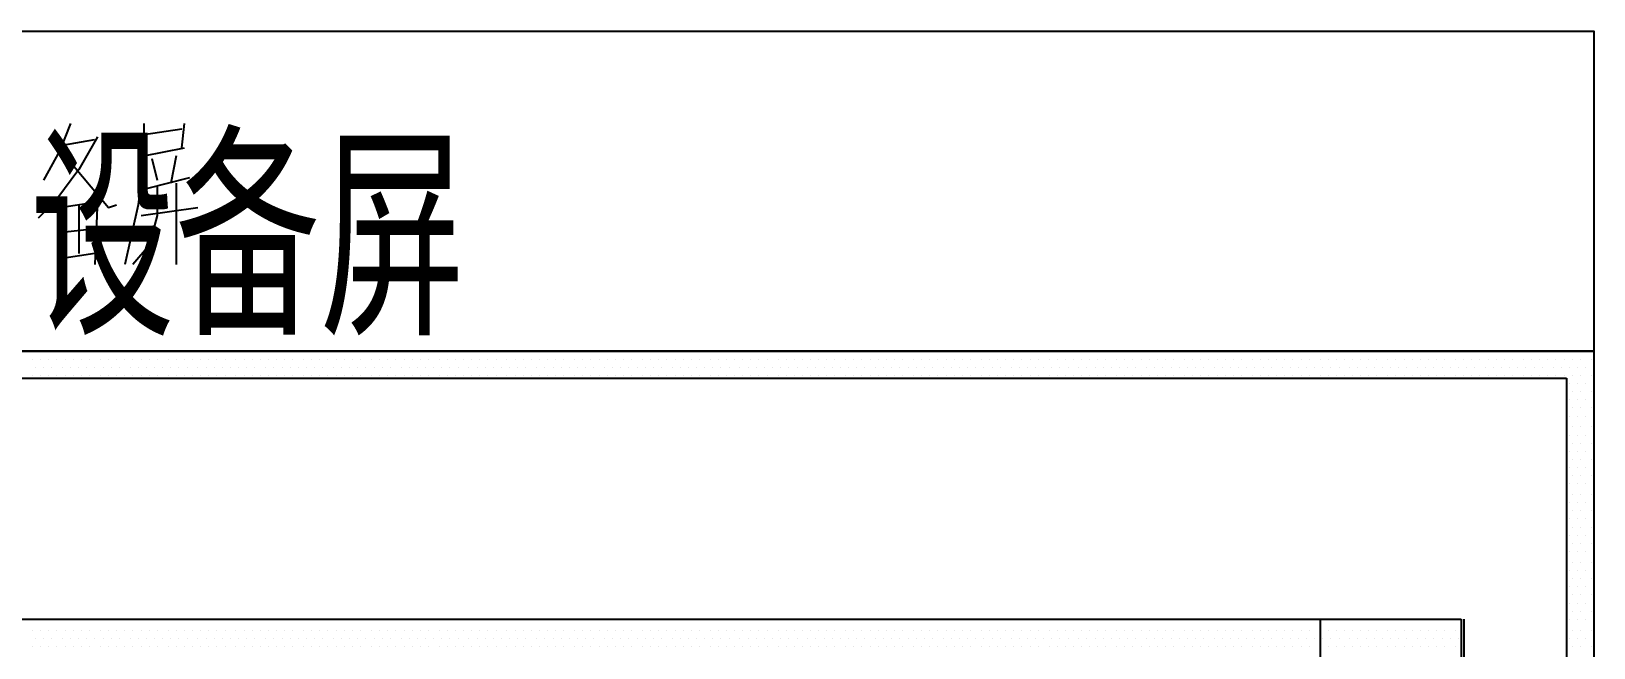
# Model space of a CAD drawing. Header units: metres. Extents: x 17 to 1264, y 17 to 859.
# Drawn here: x 211 to 294, y 738.9 to 771.7 of the extents above; entities that cross this region are included whole.
import ezdxf

# ---------------------------------------------------------------- set-up
doc = ezdxf.new("R2010")
doc.units = ezdxf.units.M
for name, color, linetype in [('LINES', 7, 'Continuous'), ('POLYLINES', 4, 'Continuous'), ('RECTS', 7, 'Continuous'), ('TEXTS', 3, 'Continuous')]:
    doc.layers.add(name, color=color, linetype=linetype)

msp = doc.modelspace()

# ---------------------------------------------------------------- linework, layer by layer
at = {"layer": 'LINES'}
for p, q in [((213.11, 766.8), (212.54, 765.36)), ((217, 766.22), (219.02, 766.51)), ((219.02, 765.5), (219.16, 766.8)), ((212.68, 765.65), (214.41, 765.94)), ((217, 765.07), (219.16, 765.5)), ((212.54, 765.36), (211.67, 763.78)), ((217.43, 764.93), (217.72, 763.78)), ((218.73, 765.07), (218.44, 763.63)), ((217.15, 763.34), (219.45, 763.92)), ((218.73, 763.63), (218.73, 759.31)), ((212.54, 762.77), (212.54, 759.31)), ((212.54, 762.34), (214.41, 762.62)), ((213.55, 762.48), (213.55, 759.89)), ((214.55, 762.77), (214.41, 759.31)), ((216.86, 761.9), (219.88, 762.34)), ((212.83, 761.04), (214.12, 761.18)), ((214.41, 759.89), (212.54, 759.6)), ((211.1, 754.27), (211.1, 754.27)), ((211.24, 753.84), (211.24, 753.84)), ((211.53, 754.27), (211.53, 754.27)), ((211.67, 753.84), (211.67, 753.84)), ((211.96, 754.27), (211.96, 754.27)), ((212.11, 753.84), (212.11, 753.84)), ((212.39, 754.27), (212.39, 754.27)), ((212.68, 753.84), (212.68, 753.84)), ((212.83, 754.27), (212.83, 754.27)), ((213.11, 753.84), (213.11, 753.84)), ((213.26, 754.27), (213.26, 754.27)), ((213.55, 753.84), (213.55, 753.84)), ((213.69, 754.27), (213.69, 754.27)), ((213.98, 753.84), (213.98, 753.84)), ((214.12, 754.27), (214.12, 754.27)), ((214.41, 753.84), (214.41, 753.84)), ((214.7, 754.27), (214.7, 754.27)), ((214.84, 753.84), (214.84, 753.84)), ((215.13, 754.27), (215.13, 754.27)), ((215.27, 753.84), (215.27, 753.84)), ((215.56, 754.27), (215.56, 754.27)), ((215.71, 753.84), (215.71, 753.84)), ((215.99, 754.27), (215.99, 754.27)), ((216.28, 753.84), (216.28, 753.84)), ((216.43, 754.27), (216.43, 754.27)), ((216.71, 753.84), (216.71, 753.84)), ((216.86, 754.27), (216.86, 754.27)), ((217.15, 753.84), (217.15, 753.84)), ((217.29, 754.27), (217.29, 754.27)), ((217.58, 753.84), (217.58, 753.84)), ((217.72, 754.27), (217.72, 754.27)), ((218.01, 753.84), (218.01, 753.84)), ((218.3, 754.27), (218.3, 754.27)), ((218.44, 753.84), (218.44, 753.84)), ((218.73, 754.27), (218.73, 754.27)), ((218.87, 753.84), (218.87, 753.84)), ((219.16, 754.27), (219.16, 754.27)), ((219.31, 753.84), (219.31, 753.84)), ((219.59, 754.27), (219.59, 754.27)), ((219.88, 753.84), (219.88, 753.84)), ((220.03, 754.27), (220.03, 754.27)), ((220.31, 753.84), (220.31, 753.84)), ((220.46, 754.27), (220.46, 754.27)), ((220.75, 753.84), (220.75, 753.84)), ((220.89, 754.27), (220.89, 754.27)), ((221.18, 753.84), (221.18, 753.84)), ((221.32, 754.27), (221.32, 754.27)), ((221.61, 753.84), (221.61, 753.84)), ((221.9, 754.27), (221.9, 754.27)), ((222.04, 753.84), (222.04, 753.84)), ((222.33, 754.27), (222.33, 754.27)), ((222.47, 753.84), (222.47, 753.84)), ((222.76, 754.27), (222.76, 754.27)), ((222.91, 753.84), (222.91, 753.84)), ((223.19, 754.27), (223.19, 754.27)), ((223.48, 753.84), (223.48, 753.84)), ((223.63, 754.27), (223.63, 754.27)), ((223.91, 753.84), (223.91, 753.84)), ((224.06, 754.27), (224.06, 754.27)), ((224.35, 753.84), (224.35, 753.84)), ((224.49, 754.27), (224.49, 754.27)), ((224.78, 753.84), (224.78, 753.84)), ((224.92, 754.27), (224.92, 754.27)), ((225.21, 753.84), (225.21, 753.84)), ((225.5, 754.27), (225.5, 754.27)), ((225.64, 753.84), (225.64, 753.84)), ((225.93, 754.27), (225.93, 754.27)), ((226.07, 753.84), (226.07, 753.84)), ((226.36, 754.27), (226.36, 754.27)), ((226.51, 753.84), (226.51, 753.84)), ((226.79, 754.27), (226.79, 754.27)), ((227.08, 753.84), (227.08, 753.84)), ((227.23, 754.27), (227.23, 754.27)), ((227.51, 753.84), (227.51, 753.84)), ((227.66, 754.27), (227.66, 754.27)), ((227.95, 753.84), (227.95, 753.84)), ((228.09, 754.27), (228.09, 754.27)), ((228.38, 753.84), (228.38, 753.84)), ((228.52, 754.27), (228.52, 754.27)), ((228.81, 753.84), (228.81, 753.84)), ((229.1, 754.27), (229.1, 754.27)), ((229.24, 753.84), (229.24, 753.84)), ((229.53, 754.27), (229.53, 754.27)), ((229.67, 753.84), (229.67, 753.84)), ((229.96, 754.27), (229.96, 754.27)), ((230.11, 753.84), (230.11, 753.84)), ((230.39, 754.27), (230.39, 754.27)), ((230.68, 753.84), (230.68, 753.84)), ((230.83, 754.27), (230.83, 754.27)), ((231.11, 753.84), (231.11, 753.84)), ((231.26, 754.27), (231.26, 754.27)), ((231.55, 753.84), (231.55, 753.84)), ((231.69, 754.27), (231.69, 754.27)), ((231.98, 753.84), (231.98, 753.84)), ((232.12, 754.27), (232.12, 754.27)), ((232.41, 753.84), (232.41, 753.84)), ((232.7, 754.27), (232.7, 754.27)), ((232.84, 753.84), (232.84, 753.84)), ((233.13, 754.27), (233.13, 754.27)), ((233.27, 753.84), (233.27, 753.84)), ((233.56, 754.27), (233.56, 754.27)), ((233.71, 753.84), (233.71, 753.84)), ((233.99, 754.27), (233.99, 754.27)), ((234.28, 753.84), (234.28, 753.84)), ((234.43, 754.27), (234.43, 754.27)), ((234.71, 753.84), (234.71, 753.84)), ((234.86, 754.27), (234.86, 754.27)), ((235.15, 753.84), (235.15, 753.84)), ((235.29, 754.27), (235.29, 754.27)), ((235.58, 753.84), (235.58, 753.84)), ((235.72, 754.27), (235.72, 754.27)), ((236.01, 753.84), (236.01, 753.84)), ((236.3, 754.27), (236.3, 754.27)), ((236.44, 753.84), (236.44, 753.84)), ((236.73, 754.27), (236.73, 754.27)), ((236.87, 753.84), (236.87, 753.84)), ((237.16, 754.27), (237.16, 754.27)), ((237.31, 753.84), (237.31, 753.84)), ((237.59, 754.27), (237.59, 754.27)), ((237.88, 753.84), (237.88, 753.84)), ((238.03, 754.27), (238.03, 754.27)), ((238.31, 753.84), (238.31, 753.84)), ((238.46, 754.27), (238.46, 754.27)), ((238.75, 753.84), (238.75, 753.84)), ((238.89, 754.27), (238.89, 754.27)), ((239.18, 753.84), (239.18, 753.84)), ((239.32, 754.27), (239.32, 754.27)), ((239.61, 753.84), (239.61, 753.84)), ((239.9, 754.27), (239.9, 754.27)), ((240.04, 753.84), (240.04, 753.84)), ((240.33, 754.27), (240.33, 754.27)), ((240.47, 753.84), (240.47, 753.84)), ((240.76, 754.27), (240.76, 754.27)), ((240.91, 753.84), (240.91, 753.84)), ((241.19, 754.27), (241.19, 754.27)), ((241.48, 753.84), (241.48, 753.84)), ((241.63, 754.27), (241.63, 754.27)), ((241.91, 753.84), (241.91, 753.84)), ((242.06, 754.27), (242.06, 754.27)), ((242.35, 753.84), (242.35, 753.84)), ((242.49, 754.27), (242.49, 754.27)), ((242.78, 753.84), (242.78, 753.84)), ((242.92, 754.27), (242.92, 754.27)), ((243.21, 753.84), (243.21, 753.84)), ((243.5, 754.27), (243.5, 754.27)), ((243.64, 753.84), (243.64, 753.84)), ((243.93, 754.27), (243.93, 754.27)), ((244.07, 753.84), (244.07, 753.84)), ((244.36, 754.27), (244.36, 754.27)), ((244.51, 753.84), (244.51, 753.84)), ((244.79, 754.27), (244.79, 754.27)), ((245.08, 753.84), (245.08, 753.84)), ((245.23, 754.27), (245.23, 754.27)), ((245.51, 753.84), (245.51, 753.84)), ((245.66, 754.27), (245.66, 754.27)), ((245.95, 753.84), (245.95, 753.84)), ((246.09, 754.27), (246.09, 754.27)), ((246.38, 753.84), (246.38, 753.84)), ((246.52, 754.27), (246.52, 754.27)), ((246.81, 753.84), (246.81, 753.84)), ((247.1, 754.27), (247.1, 754.27)), ((247.24, 753.84), (247.24, 753.84)), ((247.53, 754.27), (247.53, 754.27)), ((247.67, 753.84), (247.67, 753.84)), ((247.96, 754.27), (247.96, 754.27)), ((248.11, 753.84), (248.11, 753.84)), ((248.39, 754.27), (248.39, 754.27)), ((248.68, 753.84), (248.68, 753.84)), ((248.83, 754.27), (248.83, 754.27)), ((249.11, 753.84), (249.11, 753.84)), ((249.26, 754.27), (249.26, 754.27)), ((249.55, 753.84), (249.55, 753.84)), ((249.69, 754.27), (249.69, 754.27)), ((249.98, 753.84), (249.98, 753.84)), ((250.12, 754.27), (250.12, 754.27)), ((250.41, 753.84), (250.41, 753.84)), ((250.7, 754.27), (250.7, 754.27)), ((250.84, 753.84), (250.84, 753.84)), ((251.13, 754.27), (251.13, 754.27)), ((251.27, 753.84), (251.27, 753.84)), ((251.56, 754.27), (251.56, 754.27)), ((251.71, 753.84), (251.71, 753.84)), ((251.99, 754.27), (251.99, 754.27)), ((252.28, 753.84), (252.28, 753.84)), ((252.43, 754.27), (252.43, 754.27)), ((252.71, 753.84), (252.71, 753.84)), ((252.86, 754.27), (252.86, 754.27)), ((253.15, 753.84), (253.15, 753.84)), ((253.29, 754.27), (253.29, 754.27)), ((253.58, 753.84), (253.58, 753.84)), ((253.72, 754.27), (253.72, 754.27)), ((254.01, 753.84), (254.01, 753.84)), ((254.3, 754.27), (254.3, 754.27)), ((254.44, 753.84), (254.44, 753.84)), ((254.73, 754.27), (254.73, 754.27)), ((254.87, 753.84), (254.87, 753.84)), ((255.16, 754.27), (255.16, 754.27)), ((255.31, 753.84), (255.31, 753.84)), ((255.59, 754.27), (255.59, 754.27)), ((255.88, 753.84), (255.88, 753.84)), ((256.03, 754.27), (256.03, 754.27)), ((256.31, 753.84), (256.31, 753.84)), ((256.46, 754.27), (256.46, 754.27)), ((256.75, 753.84), (256.75, 753.84)), ((256.89, 754.27), (256.89, 754.27)), ((257.18, 753.84), (257.18, 753.84)), ((257.32, 754.27), (257.32, 754.27)), ((257.61, 753.84), (257.61, 753.84)), ((257.9, 754.27), (257.9, 754.27)), ((258.04, 753.84), (258.04, 753.84)), ((258.33, 754.27), (258.33, 754.27)), ((258.47, 753.84), (258.47, 753.84)), ((258.76, 754.27), (258.76, 754.27)), ((258.91, 753.84), (258.91, 753.84)), ((259.19, 754.27), (259.19, 754.27)), ((259.48, 753.84), (259.48, 753.84)), ((259.63, 754.27), (259.63, 754.27)), ((259.91, 753.84), (259.91, 753.84)), ((260.06, 754.27), (260.06, 754.27)), ((260.35, 753.84), (260.35, 753.84)), ((260.49, 754.27), (260.49, 754.27)), ((260.78, 753.84), (260.78, 753.84)), ((260.92, 754.27), (260.92, 754.27)), ((261.21, 753.84), (261.21, 753.84)), ((261.5, 754.27), (261.5, 754.27)), ((261.64, 753.84), (261.64, 753.84)), ((261.93, 754.27), (261.93, 754.27)), ((262.07, 753.84), (262.07, 753.84)), ((262.36, 754.27), (262.36, 754.27)), ((262.51, 753.84), (262.51, 753.84)), ((262.79, 754.27), (262.79, 754.27)), ((263.08, 753.84), (263.08, 753.84)), ((263.23, 754.27), (263.23, 754.27)), ((263.51, 753.84), (263.51, 753.84)), ((263.66, 754.27), (263.66, 754.27)), ((263.95, 753.84), (263.95, 753.84)), ((264.09, 754.27), (264.09, 754.27)), ((264.38, 753.84), (264.38, 753.84)), ((264.52, 754.27), (264.52, 754.27)), ((264.81, 753.84), (264.81, 753.84)), ((265.1, 754.27), (265.1, 754.27)), ((265.24, 753.84), (265.24, 753.84)), ((265.53, 754.27), (265.53, 754.27)), ((265.67, 753.84), (265.67, 753.84)), ((265.96, 754.27), (265.96, 754.27)), ((266.11, 753.84), (266.11, 753.84)), ((266.39, 754.27), (266.39, 754.27)), ((266.68, 753.84), (266.68, 753.84)), ((266.83, 754.27), (266.83, 754.27)), ((267.11, 753.84), (267.11, 753.84)), ((267.26, 754.27), (267.26, 754.27)), ((267.55, 753.84), (267.55, 753.84)), ((267.69, 754.27), (267.69, 754.27)), ((267.98, 753.84), (267.98, 753.84)), ((268.12, 754.27), (268.12, 754.27)), ((268.41, 753.84), (268.41, 753.84)), ((268.7, 754.27), (268.7, 754.27)), ((268.84, 753.84), (268.84, 753.84)), ((269.13, 754.27), (269.13, 754.27)), ((269.27, 753.84), (269.27, 753.84)), ((269.56, 754.27), (269.56, 754.27)), ((269.71, 753.84), (269.71, 753.84)), ((269.99, 754.27), (269.99, 754.27)), ((270.28, 753.84), (270.28, 753.84)), ((270.43, 754.27), (270.43, 754.27)), ((270.71, 753.84), (270.71, 753.84)), ((270.86, 754.27), (270.86, 754.27)), ((271.15, 753.84), (271.15, 753.84)), ((271.29, 754.27), (271.29, 754.27)), ((271.58, 753.84), (271.58, 753.84)), ((271.72, 754.27), (271.72, 754.27)), ((272.01, 753.84), (272.01, 753.84)), ((272.3, 754.27), (272.3, 754.27)), ((272.44, 753.84), (272.44, 753.84)), ((272.73, 754.27), (272.73, 754.27)), ((272.87, 753.84), (272.87, 753.84)), ((273.16, 754.27), (273.16, 754.27)), ((273.31, 753.84), (273.31, 753.84)), ((273.59, 754.27), (273.59, 754.27)), ((273.88, 753.84), (273.88, 753.84)), ((274.03, 754.27), (274.03, 754.27)), ((274.31, 753.84), (274.31, 753.84)), ((274.46, 754.27), (274.46, 754.27)), ((274.75, 753.84), (274.75, 753.84)), ((274.89, 754.27), (274.89, 754.27)), ((275.18, 753.84), (275.18, 753.84)), ((275.32, 754.27), (275.32, 754.27)), ((275.61, 753.84), (275.61, 753.84)), ((275.9, 754.27), (275.9, 754.27)), ((276.04, 753.84), (276.04, 753.84)), ((276.33, 754.27), (276.33, 754.27)), ((276.47, 753.84), (276.47, 753.84)), ((276.76, 754.27), (276.76, 754.27)), ((276.91, 753.84), (276.91, 753.84)), ((277.19, 754.27), (277.19, 754.27)), ((277.48, 753.84), (277.48, 753.84)), ((277.63, 754.27), (277.63, 754.27)), ((277.91, 753.84), (277.91, 753.84)), ((278.06, 754.27), (278.06, 754.27)), ((278.35, 753.84), (278.35, 753.84)), ((278.49, 754.27), (278.49, 754.27)), ((278.78, 753.84), (278.78, 753.84)), ((278.92, 754.27), (278.92, 754.27)), ((279.21, 753.84), (279.21, 753.84)), ((279.5, 754.27), (279.5, 754.27)), ((279.64, 753.84), (279.64, 753.84)), ((279.93, 754.27), (279.93, 754.27)), ((280.07, 753.84), (280.07, 753.84)), ((280.36, 754.27), (280.36, 754.27)), ((280.51, 753.84), (280.51, 753.84)), ((280.79, 754.27), (280.79, 754.27)), ((281.08, 753.84), (281.08, 753.84)), ((281.23, 754.27), (281.23, 754.27)), ((281.51, 753.84), (281.51, 753.84)), ((281.66, 754.27), (281.66, 754.27)), ((281.95, 753.84), (281.95, 753.84)), ((282.09, 754.27), (282.09, 754.27)), ((282.38, 753.84), (282.38, 753.84)), ((282.52, 754.27), (282.52, 754.27)), ((282.81, 753.84), (282.81, 753.84)), ((283.1, 754.27), (283.1, 754.27)), ((283.24, 753.84), (283.24, 753.84)), ((283.53, 754.27), (283.53, 754.27)), ((283.67, 753.84), (283.67, 753.84)), ((283.96, 754.27), (283.96, 754.27)), ((284.11, 753.84), (284.11, 753.84)), ((284.39, 754.27), (284.39, 754.27)), ((284.68, 753.84), (284.68, 753.84)), ((284.83, 754.27), (284.83, 754.27)), ((285.11, 753.84), (285.11, 753.84)), ((285.26, 754.27), (285.26, 754.27)), ((285.55, 753.84), (285.55, 753.84)), ((285.69, 754.27), (285.69, 754.27)), ((285.98, 753.84), (285.98, 753.84)), ((286.12, 754.27), (286.12, 754.27)), ((286.41, 753.84), (286.41, 753.84)), ((286.7, 754.27), (286.7, 754.27)), ((286.84, 753.84), (286.84, 753.84)), ((287.13, 754.27), (287.13, 754.27)), ((287.27, 753.84), (287.27, 753.84)), ((287.56, 754.27), (287.56, 754.27)), ((287.71, 753.84), (287.71, 753.84)), ((287.99, 754.27), (287.99, 754.27)), ((288.28, 753.84), (288.28, 753.84)), ((288.43, 754.27), (288.43, 754.27)), ((288.71, 753.84), (288.71, 753.84)), ((288.86, 754.27), (288.86, 754.27)), ((289.15, 753.84), (289.15, 753.84)), ((289.29, 754.27), (289.29, 754.27)), ((289.58, 753.84), (289.58, 753.84)), ((289.72, 754.27), (289.72, 754.27)), ((290.01, 753.84), (290.01, 753.84)), ((290.3, 754.27), (290.3, 754.27)), ((290.44, 753.84), (290.44, 753.84)), ((290.73, 754.27), (290.73, 754.27)), ((290.87, 753.84), (290.87, 753.84)), ((291.16, 754.27), (291.16, 754.27)), ((291.31, 753.84), (291.31, 753.84)), ((291.59, 754.27), (291.59, 754.27)), ((291.88, 753.84), (291.88, 753.84)), ((292.03, 754.27), (292.03, 754.27)), ((292.31, 753.84), (292.31, 753.84)), ((292.46, 754.27), (292.46, 754.27)), ((292.75, 753.84), (292.75, 753.84)), ((292.89, 754.27), (292.89, 754.27)), ((293.18, 753.84), (293.18, 753.84)), ((293.32, 754.27), (293.32, 754.27)), ((293.61, 753.84), (293.61, 753.84)), ((293.9, 754.27), (293.9, 754.27)), ((211.1, 753.41), (211.1, 753.41)), ((211.53, 753.41), (211.53, 753.41)), ((211.96, 753.41), (211.96, 753.41)), ((212.39, 753.41), (212.39, 753.41)), ((212.83, 753.41), (212.83, 753.41)), ((213.26, 753.41), (213.26, 753.41)), ((213.69, 753.41), (213.69, 753.41)), ((214.12, 753.41), (214.12, 753.41)), ((214.7, 753.41), (214.7, 753.41)), ((215.13, 753.41), (215.13, 753.41)), ((215.56, 753.41), (215.56, 753.41)), ((215.99, 753.41), (215.99, 753.41)), ((216.43, 753.41), (216.43, 753.41)), ((216.86, 753.41), (216.86, 753.41)), ((217.29, 753.41), (217.29, 753.41)), ((217.72, 753.41), (217.72, 753.41)), ((218.3, 753.41), (218.3, 753.41)), ((218.73, 753.41), (218.73, 753.41)), ((219.16, 753.41), (219.16, 753.41)), ((219.59, 753.41), (219.59, 753.41)), ((220.03, 753.41), (220.03, 753.41)), ((220.46, 753.41), (220.46, 753.41)), ((220.89, 753.41), (220.89, 753.41)), ((221.32, 753.41), (221.32, 753.41)), ((221.9, 753.41), (221.9, 753.41)), ((222.33, 753.41), (222.33, 753.41)), ((222.76, 753.41), (222.76, 753.41)), ((223.19, 753.41), (223.19, 753.41)), ((223.63, 753.41), (223.63, 753.41)), ((224.06, 753.41), (224.06, 753.41)), ((224.49, 753.41), (224.49, 753.41)), ((224.92, 753.41), (224.92, 753.41)), ((225.5, 753.41), (225.5, 753.41)), ((225.93, 753.41), (225.93, 753.41)), ((226.36, 753.41), (226.36, 753.41)), ((226.79, 753.41), (226.79, 753.41)), ((227.23, 753.41), (227.23, 753.41)), ((227.66, 753.41), (227.66, 753.41)), ((228.09, 753.41), (228.09, 753.41)), ((228.52, 753.41), (228.52, 753.41)), ((229.1, 753.41), (229.1, 753.41)), ((229.53, 753.41), (229.53, 753.41)), ((229.96, 753.41), (229.96, 753.41)), ((230.39, 753.41), (230.39, 753.41)), ((230.83, 753.41), (230.83, 753.41)), ((231.26, 753.41), (231.26, 753.41)), ((231.69, 753.41), (231.69, 753.41)), ((232.12, 753.41), (232.12, 753.41)), ((232.7, 753.41), (232.7, 753.41)), ((233.13, 753.41), (233.13, 753.41)), ((233.56, 753.41), (233.56, 753.41)), ((233.99, 753.41), (233.99, 753.41)), ((234.43, 753.41), (234.43, 753.41)), ((234.86, 753.41), (234.86, 753.41)), ((235.29, 753.41), (235.29, 753.41)), ((235.72, 753.41), (235.72, 753.41)), ((236.3, 753.41), (236.3, 753.41)), ((236.73, 753.41), (236.73, 753.41)), ((237.16, 753.41), (237.16, 753.41)), ((237.59, 753.41), (237.59, 753.41)), ((238.03, 753.41), (238.03, 753.41)), ((238.46, 753.41), (238.46, 753.41)), ((238.89, 753.41), (238.89, 753.41)), ((239.32, 753.41), (239.32, 753.41)), ((239.9, 753.41), (239.9, 753.41)), ((240.33, 753.41), (240.33, 753.41)), ((240.76, 753.41), (240.76, 753.41)), ((241.19, 753.41), (241.19, 753.41)), ((241.63, 753.41), (241.63, 753.41)), ((242.06, 753.41), (242.06, 753.41)), ((242.49, 753.41), (242.49, 753.41)), ((242.92, 753.41), (242.92, 753.41)), ((243.5, 753.41), (243.5, 753.41)), ((243.93, 753.41), (243.93, 753.41)), ((244.36, 753.41), (244.36, 753.41)), ((244.79, 753.41), (244.79, 753.41)), ((245.23, 753.41), (245.23, 753.41)), ((245.66, 753.41), (245.66, 753.41)), ((246.09, 753.41), (246.09, 753.41)), ((246.52, 753.41), (246.52, 753.41)), ((247.1, 753.41), (247.1, 753.41)), ((247.53, 753.41), (247.53, 753.41)), ((247.96, 753.41), (247.96, 753.41)), ((248.39, 753.41), (248.39, 753.41)), ((248.83, 753.41), (248.83, 753.41)), ((249.26, 753.41), (249.26, 753.41)), ((249.69, 753.41), (249.69, 753.41)), ((250.12, 753.41), (250.12, 753.41)), ((250.7, 753.41), (250.7, 753.41)), ((251.13, 753.41), (251.13, 753.41)), ((251.56, 753.41), (251.56, 753.41)), ((251.99, 753.41), (251.99, 753.41)), ((252.43, 753.41), (252.43, 753.41)), ((252.86, 753.41), (252.86, 753.41)), ((253.29, 753.41), (253.29, 753.41)), ((253.72, 753.41), (253.72, 753.41)), ((254.3, 753.41), (254.3, 753.41)), ((254.73, 753.41), (254.73, 753.41)), ((255.16, 753.41), (255.16, 753.41)), ((255.59, 753.41), (255.59, 753.41)), ((256.03, 753.41), (256.03, 753.41)), ((256.46, 753.41), (256.46, 753.41)), ((256.89, 753.41), (256.89, 753.41)), ((257.32, 753.41), (257.32, 753.41)), ((257.9, 753.41), (257.9, 753.41)), ((258.33, 753.41), (258.33, 753.41)), ((258.76, 753.41), (258.76, 753.41)), ((259.19, 753.41), (259.19, 753.41)), ((259.63, 753.41), (259.63, 753.41)), ((260.06, 753.41), (260.06, 753.41)), ((260.49, 753.41), (260.49, 753.41)), ((260.92, 753.41), (260.92, 753.41)), ((261.5, 753.41), (261.5, 753.41)), ((261.93, 753.41), (261.93, 753.41)), ((262.36, 753.41), (262.36, 753.41)), ((262.79, 753.41), (262.79, 753.41)), ((263.23, 753.41), (263.23, 753.41)), ((263.66, 753.41), (263.66, 753.41)), ((264.09, 753.41), (264.09, 753.41)), ((264.52, 753.41), (264.52, 753.41)), ((265.1, 753.41), (265.1, 753.41)), ((265.53, 753.41), (265.53, 753.41)), ((265.96, 753.41), (265.96, 753.41)), ((266.39, 753.41), (266.39, 753.41)), ((266.83, 753.41), (266.83, 753.41)), ((267.26, 753.41), (267.26, 753.41)), ((267.69, 753.41), (267.69, 753.41)), ((268.12, 753.41), (268.12, 753.41)), ((268.7, 753.41), (268.7, 753.41)), ((269.13, 753.41), (269.13, 753.41)), ((269.56, 753.41), (269.56, 753.41)), ((269.99, 753.41), (269.99, 753.41)), ((270.43, 753.41), (270.43, 753.41)), ((270.86, 753.41), (270.86, 753.41)), ((271.29, 753.41), (271.29, 753.41)), ((271.72, 753.41), (271.72, 753.41)), ((272.3, 753.41), (272.3, 753.41)), ((272.73, 753.41), (272.73, 753.41)), ((273.16, 753.41), (273.16, 753.41)), ((273.59, 753.41), (273.59, 753.41)), ((274.03, 753.41), (274.03, 753.41)), ((274.46, 753.41), (274.46, 753.41)), ((274.89, 753.41), (274.89, 753.41)), ((275.32, 753.41), (275.32, 753.41)), ((275.9, 753.41), (275.9, 753.41)), ((276.33, 753.41), (276.33, 753.41)), ((276.76, 753.41), (276.76, 753.41)), ((277.19, 753.41), (277.19, 753.41)), ((277.63, 753.41), (277.63, 753.41)), ((278.06, 753.41), (278.06, 753.41)), ((278.49, 753.41), (278.49, 753.41)), ((278.92, 753.41), (278.92, 753.41)), ((279.5, 753.41), (279.5, 753.41)), ((279.93, 753.41), (279.93, 753.41)), ((280.36, 753.41), (280.36, 753.41)), ((280.79, 753.41), (280.79, 753.41)), ((281.23, 753.41), (281.23, 753.41)), ((281.66, 753.41), (281.66, 753.41)), ((282.09, 753.41), (282.09, 753.41)), ((282.52, 753.41), (282.52, 753.41)), ((283.1, 753.41), (283.1, 753.41)), ((283.53, 753.41), (283.53, 753.41)), ((283.96, 753.41), (283.96, 753.41)), ((284.39, 753.41), (284.39, 753.41)), ((284.83, 753.41), (284.83, 753.41)), ((285.26, 753.41), (285.26, 753.41)), ((285.69, 753.41), (285.69, 753.41)), ((286.12, 753.41), (286.12, 753.41)), ((286.7, 753.41), (286.7, 753.41)), ((287.13, 753.41), (287.13, 753.41)), ((287.56, 753.41), (287.56, 753.41)), ((287.99, 753.41), (287.99, 753.41)), ((288.43, 753.41), (288.43, 753.41)), ((288.86, 753.41), (288.86, 753.41)), ((289.29, 753.41), (289.29, 753.41)), ((289.72, 753.41), (289.72, 753.41)), ((290.3, 753.41), (290.3, 753.41)), ((290.73, 753.41), (290.73, 753.41)), ((291.16, 753.41), (291.16, 753.41)), ((291.59, 753.41), (291.59, 753.41)), ((292.03, 753.41), (292.03, 753.41)), ((292.46, 753.41), (292.46, 753.41)), ((292.75, 752.98), (292.75, 752.98)), ((292.89, 753.41), (292.89, 753.41)), ((293.18, 752.98), (293.18, 752.98)), ((293.32, 753.41), (293.32, 753.41)), ((293.61, 752.98), (293.61, 752.98)), ((293.9, 753.41), (293.9, 753.41)), ((292.89, 752.54), (292.89, 752.54)), ((293.32, 752.54), (293.32, 752.54)), ((293.9, 752.54), (293.9, 752.54)), ((292.75, 752.11), (292.75, 752.11)), ((292.89, 751.68), (292.89, 751.68)), ((293.18, 752.11), (293.18, 752.11)), ((293.32, 751.68), (293.32, 751.68)), ((293.61, 752.11), (293.61, 752.11)), ((293.9, 751.68), (293.9, 751.68)), ((292.75, 751.25), (292.75, 751.25)), ((292.89, 750.67), (292.89, 750.67)), ((293.18, 751.25), (293.18, 751.25)), ((293.32, 750.67), (293.32, 750.67)), ((293.61, 751.25), (293.61, 751.25)), ((293.9, 750.67), (293.9, 750.67)), ((292.75, 750.24), (292.75, 750.24)), ((292.89, 749.81), (292.89, 749.81)), ((293.18, 750.24), (293.18, 750.24)), ((293.32, 749.81), (293.32, 749.81)), ((293.61, 750.24), (293.61, 750.24)), ((293.9, 749.81), (293.9, 749.81)), ((292.75, 749.38), (292.75, 749.38)), ((292.89, 748.94), (292.89, 748.94)), ((293.18, 749.38), (293.18, 749.38)), ((293.32, 748.94), (293.32, 748.94)), ((293.61, 749.38), (293.61, 749.38)), ((293.9, 748.94), (293.9, 748.94)), ((292.75, 748.51), (292.75, 748.51)), ((292.89, 748.08), (292.89, 748.08)), ((293.18, 748.51), (293.18, 748.51)), ((293.32, 748.08), (293.32, 748.08)), ((293.61, 748.51), (293.61, 748.51)), ((293.9, 748.08), (293.9, 748.08)), ((292.75, 747.65), (292.75, 747.65)), ((293.18, 747.65), (293.18, 747.65)), ((293.61, 747.65), (293.61, 747.65)), ((292.75, 746.64), (292.75, 746.64)), ((292.89, 747.07), (292.89, 747.07)), ((293.18, 746.64), (293.18, 746.64)), ((293.32, 747.07), (293.32, 747.07)), ((293.61, 746.64), (293.61, 746.64)), ((293.9, 747.07), (293.9, 747.07)), ((292.75, 745.78), (292.75, 745.78)), ((292.89, 746.21), (292.89, 746.21)), ((293.18, 745.78), (293.18, 745.78)), ((293.32, 746.21), (293.32, 746.21)), ((293.61, 745.78), (293.61, 745.78)), ((293.9, 746.21), (293.9, 746.21)), ((292.75, 744.91), (292.75, 744.91)), ((292.89, 745.34), (292.89, 745.34)), ((293.18, 744.91), (293.18, 744.91)), ((293.32, 745.34), (293.32, 745.34)), ((293.61, 744.91), (293.61, 744.91)), ((293.9, 745.34), (293.9, 745.34)), ((292.75, 744.05), (292.75, 744.05)), ((292.89, 744.48), (292.89, 744.48)), ((293.18, 744.05), (293.18, 744.05)), ((293.32, 744.48), (293.32, 744.48)), ((293.61, 744.05), (293.61, 744.05)), ((293.9, 744.48), (293.9, 744.48)), ((292.75, 743.04), (292.75, 743.04)), ((292.89, 743.47), (292.89, 743.47)), ((293.18, 743.04), (293.18, 743.04)), ((293.32, 743.47), (293.32, 743.47)), ((293.61, 743.04), (293.61, 743.04)), ((293.9, 743.47), (293.9, 743.47)), ((292.75, 742.18), (292.75, 742.18)), ((292.89, 742.61), (292.89, 742.61)), ((293.18, 742.18), (293.18, 742.18)), ((293.32, 742.61), (293.32, 742.61)), ((293.61, 742.18), (293.61, 742.18)), ((293.9, 742.61), (293.9, 742.61)), ((292.89, 741.74), (292.89, 741.74)), ((293.32, 741.74), (293.32, 741.74)), ((293.9, 741.74), (293.9, 741.74)), ((292.75, 741.31), (292.75, 741.31)), ((292.89, 740.88), (292.89, 740.88)), ((293.18, 741.31), (293.18, 741.31)), ((293.32, 740.88), (293.32, 740.88)), ((293.61, 741.31), (293.61, 741.31)), ((293.9, 740.88), (293.9, 740.88)), ((211.1, 739.87), (211.1, 739.87)), ((211.24, 740.45), (211.24, 740.45)), ((211.53, 739.87), (211.53, 739.87)), ((211.67, 740.45), (211.67, 740.45)), ((211.96, 739.87), (211.96, 739.87)), ((212.11, 740.45), (212.11, 740.45)), ((212.39, 739.87), (212.39, 739.87)), ((212.68, 740.45), (212.68, 740.45)), ((212.83, 739.87), (212.83, 739.87)), ((213.11, 740.45), (213.11, 740.45)), ((213.26, 739.87), (213.26, 739.87)), ((213.55, 740.45), (213.55, 740.45)), ((213.69, 739.87), (213.69, 739.87)), ((213.98, 740.45), (213.98, 740.45)), ((214.12, 739.87), (214.12, 739.87)), ((214.41, 740.45), (214.41, 740.45)), ((214.7, 739.87), (214.7, 739.87)), ((214.84, 740.45), (214.84, 740.45)), ((215.13, 739.87), (215.13, 739.87)), ((215.27, 740.45), (215.27, 740.45)), ((215.56, 739.87), (215.56, 739.87)), ((215.71, 740.45), (215.71, 740.45)), ((215.99, 739.87), (215.99, 739.87)), ((216.28, 740.45), (216.28, 740.45)), ((216.43, 739.87), (216.43, 739.87)), ((216.71, 740.45), (216.71, 740.45)), ((216.86, 739.87), (216.86, 739.87)), ((217.15, 740.45), (217.15, 740.45)), ((217.29, 739.87), (217.29, 739.87)), ((217.58, 740.45), (217.58, 740.45)), ((217.72, 739.87), (217.72, 739.87)), ((218.01, 740.45), (218.01, 740.45)), ((218.3, 739.87), (218.3, 739.87)), ((218.44, 740.45), (218.44, 740.45)), ((218.73, 739.87), (218.73, 739.87)), ((218.87, 740.45), (218.87, 740.45)), ((219.16, 739.87), (219.16, 739.87)), ((219.31, 740.45), (219.31, 740.45)), ((219.59, 739.87), (219.59, 739.87)), ((219.88, 740.45), (219.88, 740.45)), ((220.03, 739.87), (220.03, 739.87)), ((220.31, 740.45), (220.31, 740.45)), ((220.46, 739.87), (220.46, 739.87)), ((220.75, 740.45), (220.75, 740.45)), ((220.89, 739.87), (220.89, 739.87)), ((221.18, 740.45), (221.18, 740.45)), ((221.32, 739.87), (221.32, 739.87)), ((221.61, 740.45), (221.61, 740.45)), ((221.9, 739.87), (221.9, 739.87)), ((222.04, 740.45), (222.04, 740.45)), ((222.33, 739.87), (222.33, 739.87)), ((222.47, 740.45), (222.47, 740.45)), ((222.76, 739.87), (222.76, 739.87)), ((222.91, 740.45), (222.91, 740.45)), ((223.19, 739.87), (223.19, 739.87)), ((223.48, 740.45), (223.48, 740.45)), ((223.63, 739.87), (223.63, 739.87)), ((223.91, 740.45), (223.91, 740.45)), ((224.06, 739.87), (224.06, 739.87)), ((224.35, 740.45), (224.35, 740.45)), ((224.49, 739.87), (224.49, 739.87)), ((224.78, 740.45), (224.78, 740.45)), ((224.92, 739.87), (224.92, 739.87)), ((225.21, 740.45), (225.21, 740.45)), ((225.5, 739.87), (225.5, 739.87)), ((225.64, 740.45), (225.64, 740.45)), ((225.93, 739.87), (225.93, 739.87)), ((226.07, 740.45), (226.07, 740.45)), ((226.36, 739.87), (226.36, 739.87)), ((226.51, 740.45), (226.51, 740.45)), ((226.79, 739.87), (226.79, 739.87)), ((227.08, 740.45), (227.08, 740.45)), ((227.23, 739.87), (227.23, 739.87)), ((227.51, 740.45), (227.51, 740.45)), ((227.66, 739.87), (227.66, 739.87)), ((227.95, 740.45), (227.95, 740.45)), ((228.09, 739.87), (228.09, 739.87)), ((228.38, 740.45), (228.38, 740.45)), ((228.52, 739.87), (228.52, 739.87)), ((228.81, 740.45), (228.81, 740.45)), ((229.1, 739.87), (229.1, 739.87)), ((229.24, 740.45), (229.24, 740.45)), ((229.53, 739.87), (229.53, 739.87)), ((229.67, 740.45), (229.67, 740.45)), ((229.96, 739.87), (229.96, 739.87)), ((230.11, 740.45), (230.11, 740.45)), ((230.39, 739.87), (230.39, 739.87)), ((230.68, 740.45), (230.68, 740.45)), ((230.83, 739.87), (230.83, 739.87)), ((231.11, 740.45), (231.11, 740.45)), ((231.26, 739.87), (231.26, 739.87)), ((231.55, 740.45), (231.55, 740.45)), ((231.69, 739.87), (231.69, 739.87)), ((231.98, 740.45), (231.98, 740.45)), ((232.12, 739.87), (232.12, 739.87)), ((232.41, 740.45), (232.41, 740.45)), ((232.7, 739.87), (232.7, 739.87)), ((232.84, 740.45), (232.84, 740.45)), ((233.13, 739.87), (233.13, 739.87)), ((233.27, 740.45), (233.27, 740.45)), ((233.56, 739.87), (233.56, 739.87)), ((233.71, 740.45), (233.71, 740.45)), ((233.99, 739.87), (233.99, 739.87)), ((234.28, 740.45), (234.28, 740.45)), ((234.43, 739.87), (234.43, 739.87)), ((234.71, 740.45), (234.71, 740.45)), ((234.86, 739.87), (234.86, 739.87)), ((235.15, 740.45), (235.15, 740.45)), ((235.29, 739.87), (235.29, 739.87)), ((235.58, 740.45), (235.58, 740.45)), ((235.72, 739.87), (235.72, 739.87)), ((236.01, 740.45), (236.01, 740.45)), ((236.3, 739.87), (236.3, 739.87)), ((236.44, 740.45), (236.44, 740.45)), ((236.73, 739.87), (236.73, 739.87)), ((236.87, 740.45), (236.87, 740.45)), ((237.16, 739.87), (237.16, 739.87)), ((237.31, 740.45), (237.31, 740.45)), ((237.59, 739.87), (237.59, 739.87)), ((237.88, 740.45), (237.88, 740.45)), ((238.03, 739.87), (238.03, 739.87)), ((238.31, 740.45), (238.31, 740.45)), ((238.46, 739.87), (238.46, 739.87)), ((238.75, 740.45), (238.75, 740.45)), ((238.89, 739.87), (238.89, 739.87)), ((239.18, 740.45), (239.18, 740.45)), ((239.32, 739.87), (239.32, 739.87)), ((239.61, 740.45), (239.61, 740.45)), ((239.9, 739.87), (239.9, 739.87)), ((240.04, 740.45), (240.04, 740.45)), ((240.33, 739.87), (240.33, 739.87)), ((240.47, 740.45), (240.47, 740.45)), ((240.76, 739.87), (240.76, 739.87)), ((240.91, 740.45), (240.91, 740.45)), ((241.19, 739.87), (241.19, 739.87)), ((241.48, 740.45), (241.48, 740.45)), ((241.63, 739.87), (241.63, 739.87)), ((241.91, 740.45), (241.91, 740.45)), ((242.06, 739.87), (242.06, 739.87)), ((242.35, 740.45), (242.35, 740.45)), ((242.49, 739.87), (242.49, 739.87)), ((242.78, 740.45), (242.78, 740.45)), ((242.92, 739.87), (242.92, 739.87)), ((243.21, 740.45), (243.21, 740.45)), ((243.5, 739.87), (243.5, 739.87)), ((243.64, 740.45), (243.64, 740.45)), ((243.93, 739.87), (243.93, 739.87)), ((244.07, 740.45), (244.07, 740.45)), ((244.36, 739.87), (244.36, 739.87)), ((244.51, 740.45), (244.51, 740.45)), ((244.79, 739.87), (244.79, 739.87)), ((245.08, 740.45), (245.08, 740.45)), ((245.23, 739.87), (245.23, 739.87)), ((245.51, 740.45), (245.51, 740.45)), ((245.66, 739.87), (245.66, 739.87)), ((245.95, 740.45), (245.95, 740.45)), ((246.09, 739.87), (246.09, 739.87)), ((246.38, 740.45), (246.38, 740.45)), ((246.52, 739.87), (246.52, 739.87)), ((246.81, 740.45), (246.81, 740.45)), ((247.1, 739.87), (247.1, 739.87)), ((247.24, 740.45), (247.24, 740.45)), ((247.53, 739.87), (247.53, 739.87)), ((247.67, 740.45), (247.67, 740.45)), ((247.96, 739.87), (247.96, 739.87)), ((248.11, 740.45), (248.11, 740.45)), ((248.39, 739.87), (248.39, 739.87)), ((248.68, 740.45), (248.68, 740.45)), ((248.83, 739.87), (248.83, 739.87)), ((249.11, 740.45), (249.11, 740.45)), ((249.26, 739.87), (249.26, 739.87)), ((249.55, 740.45), (249.55, 740.45)), ((249.69, 739.87), (249.69, 739.87)), ((249.98, 740.45), (249.98, 740.45)), ((250.12, 739.87), (250.12, 739.87)), ((250.41, 740.45), (250.41, 740.45)), ((250.7, 739.87), (250.7, 739.87)), ((250.84, 740.45), (250.84, 740.45)), ((251.13, 739.87), (251.13, 739.87)), ((251.27, 740.45), (251.27, 740.45)), ((251.56, 739.87), (251.56, 739.87)), ((251.71, 740.45), (251.71, 740.45)), ((251.99, 739.87), (251.99, 739.87)), ((252.28, 740.45), (252.28, 740.45)), ((252.43, 739.87), (252.43, 739.87)), ((252.71, 740.45), (252.71, 740.45)), ((252.86, 739.87), (252.86, 739.87)), ((253.15, 740.45), (253.15, 740.45)), ((253.29, 739.87), (253.29, 739.87)), ((253.58, 740.45), (253.58, 740.45)), ((253.72, 739.87), (253.72, 739.87)), ((254.01, 740.45), (254.01, 740.45)), ((254.3, 739.87), (254.3, 739.87)), ((254.44, 740.45), (254.44, 740.45)), ((254.73, 739.87), (254.73, 739.87)), ((254.87, 740.45), (254.87, 740.45)), ((255.16, 739.87), (255.16, 739.87)), ((255.31, 740.45), (255.31, 740.45)), ((255.59, 739.87), (255.59, 739.87)), ((255.88, 740.45), (255.88, 740.45)), ((256.03, 739.87), (256.03, 739.87)), ((256.31, 740.45), (256.31, 740.45)), ((256.46, 739.87), (256.46, 739.87)), ((256.75, 740.45), (256.75, 740.45)), ((256.89, 739.87), (256.89, 739.87)), ((257.18, 740.45), (257.18, 740.45)), ((257.32, 739.87), (257.32, 739.87)), ((257.61, 740.45), (257.61, 740.45)), ((257.9, 739.87), (257.9, 739.87)), ((258.04, 740.45), (258.04, 740.45)), ((258.33, 739.87), (258.33, 739.87)), ((258.47, 740.45), (258.47, 740.45)), ((258.76, 739.87), (258.76, 739.87)), ((258.91, 740.45), (258.91, 740.45)), ((259.19, 739.87), (259.19, 739.87)), ((259.48, 740.45), (259.48, 740.45)), ((259.63, 739.87), (259.63, 739.87)), ((259.91, 740.45), (259.91, 740.45)), ((260.06, 739.87), (260.06, 739.87)), ((260.35, 740.45), (260.35, 740.45)), ((260.49, 739.87), (260.49, 739.87)), ((260.78, 740.45), (260.78, 740.45)), ((260.92, 739.87), (260.92, 739.87)), ((261.21, 740.45), (261.21, 740.45)), ((261.5, 739.87), (261.5, 739.87)), ((261.64, 740.45), (261.64, 740.45)), ((261.93, 739.87), (261.93, 739.87)), ((262.07, 740.45), (262.07, 740.45)), ((262.36, 739.87), (262.36, 739.87)), ((262.51, 740.45), (262.51, 740.45)), ((262.79, 739.87), (262.79, 739.87)), ((263.08, 740.45), (263.08, 740.45)), ((263.23, 739.87), (263.23, 739.87)), ((263.51, 740.45), (263.51, 740.45)), ((263.66, 739.87), (263.66, 739.87)), ((263.95, 740.45), (263.95, 740.45)), ((264.09, 739.87), (264.09, 739.87)), ((264.38, 740.45), (264.38, 740.45)), ((264.52, 739.87), (264.52, 739.87)), ((264.81, 740.45), (264.81, 740.45)), ((265.1, 739.87), (265.1, 739.87)), ((265.24, 740.45), (265.24, 740.45)), ((265.53, 739.87), (265.53, 739.87)), ((265.67, 740.45), (265.67, 740.45)), ((265.96, 739.87), (265.96, 739.87)), ((266.11, 740.45), (266.11, 740.45)), ((266.39, 739.87), (266.39, 739.87)), ((266.68, 740.45), (266.68, 740.45)), ((266.83, 739.87), (266.83, 739.87)), ((267.11, 740.45), (267.11, 740.45)), ((267.26, 739.87), (267.26, 739.87)), ((267.55, 740.45), (267.55, 740.45)), ((267.69, 739.87), (267.69, 739.87)), ((267.98, 740.45), (267.98, 740.45)), ((268.12, 739.87), (268.12, 739.87)), ((268.41, 740.45), (268.41, 740.45)), ((268.7, 739.87), (268.7, 739.87)), ((268.84, 740.45), (268.84, 740.45)), ((269.13, 739.87), (269.13, 739.87)), ((269.27, 740.45), (269.27, 740.45)), ((269.56, 739.87), (269.56, 739.87)), ((269.71, 740.45), (269.71, 740.45)), ((269.99, 739.87), (269.99, 739.87)), ((270.28, 740.45), (270.28, 740.45)), ((270.43, 739.87), (270.43, 739.87)), ((270.71, 740.45), (270.71, 740.45)), ((270.86, 739.87), (270.86, 739.87)), ((271.15, 740.45), (271.15, 740.45)), ((271.29, 739.87), (271.29, 739.87)), ((271.58, 740.45), (271.58, 740.45)), ((271.72, 739.87), (271.72, 739.87)), ((272.01, 740.45), (272.01, 740.45)), ((272.3, 739.87), (272.3, 739.87)), ((272.44, 740.45), (272.44, 740.45)), ((272.73, 739.87), (272.73, 739.87)), ((272.87, 740.45), (272.87, 740.45)), ((273.16, 739.87), (273.16, 739.87)), ((273.31, 740.45), (273.31, 740.45)), ((273.59, 739.87), (273.59, 739.87)), ((273.88, 740.45), (273.88, 740.45)), ((274.03, 739.87), (274.03, 739.87)), ((274.31, 740.45), (274.31, 740.45)), ((274.46, 739.87), (274.46, 739.87)), ((274.75, 740.45), (274.75, 740.45)), ((274.89, 739.87), (274.89, 739.87)), ((275.18, 740.45), (275.18, 740.45)), ((275.32, 739.87), (275.32, 739.87)), ((275.61, 740.45), (275.61, 740.45)), ((275.9, 739.87), (275.9, 739.87)), ((276.04, 740.45), (276.04, 740.45)), ((276.33, 739.87), (276.33, 739.87)), ((276.47, 740.45), (276.47, 740.45)), ((276.76, 739.87), (276.76, 739.87)), ((276.91, 740.45), (276.91, 740.45)), ((277.19, 739.87), (277.19, 739.87)), ((277.48, 740.45), (277.48, 740.45)), ((277.63, 739.87), (277.63, 739.87)), ((277.91, 740.45), (277.91, 740.45)), ((278.06, 739.87), (278.06, 739.87)), ((278.35, 740.45), (278.35, 740.45)), ((278.49, 739.87), (278.49, 739.87)), ((278.78, 740.45), (278.78, 740.45)), ((278.92, 739.87), (278.92, 739.87)), ((279.21, 740.45), (279.21, 740.45)), ((279.5, 739.87), (279.5, 739.87)), ((279.64, 740.45), (279.64, 740.45)), ((279.93, 739.87), (279.93, 739.87)), ((280.07, 740.45), (280.07, 740.45)), ((280.36, 739.87), (280.36, 739.87)), ((280.51, 740.45), (280.51, 740.45)), ((280.79, 739.87), (280.79, 739.87)), ((281.08, 740.45), (281.08, 740.45)), ((281.23, 739.87), (281.23, 739.87)), ((281.51, 740.45), (281.51, 740.45)), ((281.66, 739.87), (281.66, 739.87)), ((281.95, 740.45), (281.95, 740.45)), ((282.09, 739.87), (282.09, 739.87)), ((282.38, 740.45), (282.38, 740.45)), ((282.52, 739.87), (282.52, 739.87)), ((282.81, 740.45), (282.81, 740.45)), ((283.1, 739.87), (283.1, 739.87)), ((283.24, 740.45), (283.24, 740.45)), ((283.53, 739.87), (283.53, 739.87)), ((283.67, 740.45), (283.67, 740.45)), ((283.96, 739.87), (283.96, 739.87)), ((284.11, 740.45), (284.11, 740.45)), ((284.39, 739.87), (284.39, 739.87)), ((284.68, 740.45), (284.68, 740.45)), ((284.83, 739.87), (284.83, 739.87)), ((285.11, 740.45), (285.11, 740.45)), ((285.26, 739.87), (285.26, 739.87)), ((285.55, 740.45), (285.55, 740.45)), ((285.69, 739.87), (285.69, 739.87)), ((285.98, 740.45), (285.98, 740.45)), ((286.12, 739.87), (286.12, 739.87)), ((286.41, 740.45), (286.41, 740.45)), ((286.7, 739.87), (286.7, 739.87)), ((286.84, 740.45), (286.84, 740.45)), ((292.75, 740.45), (292.75, 740.45)), ((292.89, 739.87), (292.89, 739.87)), ((293.18, 740.45), (293.18, 740.45)), ((293.32, 739.87), (293.32, 739.87)), ((293.61, 740.45), (293.61, 740.45)), ((293.9, 739.87), (293.9, 739.87)), ((211.1, 739.01), (211.1, 739.01)), ((211.24, 739.44), (211.24, 739.44)), ((211.53, 739.01), (211.53, 739.01)), ((211.67, 739.44), (211.67, 739.44)), ((211.96, 739.01), (211.96, 739.01)), ((212.11, 739.44), (212.11, 739.44)), ((212.39, 739.01), (212.39, 739.01)), ((212.68, 739.44), (212.68, 739.44)), ((212.83, 739.01), (212.83, 739.01)), ((213.11, 739.44), (213.11, 739.44)), ((213.26, 739.01), (213.26, 739.01)), ((213.55, 739.44), (213.55, 739.44)), ((213.69, 739.01), (213.69, 739.01)), ((213.98, 739.44), (213.98, 739.44)), ((214.12, 739.01), (214.12, 739.01)), ((214.41, 739.44), (214.41, 739.44)), ((214.7, 739.01), (214.7, 739.01)), ((214.84, 739.44), (214.84, 739.44)), ((215.13, 739.01), (215.13, 739.01)), ((215.27, 739.44), (215.27, 739.44)), ((215.56, 739.01), (215.56, 739.01)), ((215.71, 739.44), (215.71, 739.44)), ((215.99, 739.01), (215.99, 739.01)), ((216.28, 739.44), (216.28, 739.44)), ((216.43, 739.01), (216.43, 739.01)), ((216.71, 739.44), (216.71, 739.44)), ((216.86, 739.01), (216.86, 739.01)), ((217.15, 739.44), (217.15, 739.44)), ((217.29, 739.01), (217.29, 739.01)), ((217.58, 739.44), (217.58, 739.44)), ((217.72, 739.01), (217.72, 739.01)), ((218.01, 739.44), (218.01, 739.44)), ((218.3, 739.01), (218.3, 739.01)), ((218.44, 739.44), (218.44, 739.44)), ((218.73, 739.01), (218.73, 739.01)), ((218.87, 739.44), (218.87, 739.44)), ((219.16, 739.01), (219.16, 739.01)), ((219.31, 739.44), (219.31, 739.44)), ((219.59, 739.01), (219.59, 739.01)), ((219.88, 739.44), (219.88, 739.44)), ((220.03, 739.01), (220.03, 739.01)), ((220.31, 739.44), (220.31, 739.44)), ((220.46, 739.01), (220.46, 739.01)), ((220.75, 739.44), (220.75, 739.44)), ((220.89, 739.01), (220.89, 739.01)), ((221.18, 739.44), (221.18, 739.44)), ((221.32, 739.01), (221.32, 739.01)), ((221.61, 739.44), (221.61, 739.44)), ((221.9, 739.01), (221.9, 739.01)), ((222.04, 739.44), (222.04, 739.44)), ((222.33, 739.01), (222.33, 739.01)), ((222.47, 739.44), (222.47, 739.44)), ((222.76, 739.01), (222.76, 739.01)), ((222.91, 739.44), (222.91, 739.44)), ((223.19, 739.01), (223.19, 739.01)), ((223.48, 739.44), (223.48, 739.44)), ((223.63, 739.01), (223.63, 739.01)), ((223.91, 739.44), (223.91, 739.44)), ((224.06, 739.01), (224.06, 739.01)), ((224.35, 739.44), (224.35, 739.44)), ((224.49, 739.01), (224.49, 739.01)), ((224.78, 739.44), (224.78, 739.44)), ((224.92, 739.01), (224.92, 739.01)), ((225.21, 739.44), (225.21, 739.44)), ((225.5, 739.01), (225.5, 739.01)), ((225.64, 739.44), (225.64, 739.44)), ((225.93, 739.01), (225.93, 739.01)), ((226.07, 739.44), (226.07, 739.44)), ((226.36, 739.01), (226.36, 739.01)), ((226.51, 739.44), (226.51, 739.44)), ((226.79, 739.01), (226.79, 739.01)), ((227.08, 739.44), (227.08, 739.44)), ((227.23, 739.01), (227.23, 739.01)), ((227.51, 739.44), (227.51, 739.44)), ((227.66, 739.01), (227.66, 739.01)), ((227.95, 739.44), (227.95, 739.44)), ((228.09, 739.01), (228.09, 739.01)), ((228.38, 739.44), (228.38, 739.44)), ((228.52, 739.01), (228.52, 739.01)), ((228.81, 739.44), (228.81, 739.44)), ((229.1, 739.01), (229.1, 739.01)), ((229.24, 739.44), (229.24, 739.44)), ((229.53, 739.01), (229.53, 739.01)), ((229.67, 739.44), (229.67, 739.44)), ((229.96, 739.01), (229.96, 739.01)), ((230.11, 739.44), (230.11, 739.44)), ((230.39, 739.01), (230.39, 739.01)), ((230.68, 739.44), (230.68, 739.44)), ((230.83, 739.01), (230.83, 739.01)), ((231.11, 739.44), (231.11, 739.44)), ((231.26, 739.01), (231.26, 739.01)), ((231.55, 739.44), (231.55, 739.44)), ((231.69, 739.01), (231.69, 739.01)), ((231.98, 739.44), (231.98, 739.44)), ((232.12, 739.01), (232.12, 739.01)), ((232.41, 739.44), (232.41, 739.44)), ((232.7, 739.01), (232.7, 739.01)), ((232.84, 739.44), (232.84, 739.44)), ((233.13, 739.01), (233.13, 739.01)), ((233.27, 739.44), (233.27, 739.44)), ((233.56, 739.01), (233.56, 739.01)), ((233.71, 739.44), (233.71, 739.44)), ((233.99, 739.01), (233.99, 739.01)), ((234.28, 739.44), (234.28, 739.44)), ((234.43, 739.01), (234.43, 739.01)), ((234.71, 739.44), (234.71, 739.44)), ((234.86, 739.01), (234.86, 739.01)), ((235.15, 739.44), (235.15, 739.44)), ((235.29, 739.01), (235.29, 739.01)), ((235.58, 739.44), (235.58, 739.44)), ((235.72, 739.01), (235.72, 739.01)), ((236.01, 739.44), (236.01, 739.44)), ((236.3, 739.01), (236.3, 739.01)), ((236.44, 739.44), (236.44, 739.44)), ((236.73, 739.01), (236.73, 739.01)), ((236.87, 739.44), (236.87, 739.44)), ((237.16, 739.01), (237.16, 739.01)), ((237.31, 739.44), (237.31, 739.44)), ((237.59, 739.01), (237.59, 739.01)), ((237.88, 739.44), (237.88, 739.44)), ((238.03, 739.01), (238.03, 739.01)), ((238.31, 739.44), (238.31, 739.44)), ((238.46, 739.01), (238.46, 739.01)), ((238.75, 739.44), (238.75, 739.44)), ((238.89, 739.01), (238.89, 739.01)), ((239.18, 739.44), (239.18, 739.44)), ((239.32, 739.01), (239.32, 739.01)), ((239.61, 739.44), (239.61, 739.44)), ((239.9, 739.01), (239.9, 739.01)), ((240.04, 739.44), (240.04, 739.44)), ((240.33, 739.01), (240.33, 739.01)), ((240.47, 739.44), (240.47, 739.44)), ((240.76, 739.01), (240.76, 739.01)), ((240.91, 739.44), (240.91, 739.44)), ((241.19, 739.01), (241.19, 739.01)), ((241.48, 739.44), (241.48, 739.44)), ((241.63, 739.01), (241.63, 739.01)), ((241.91, 739.44), (241.91, 739.44)), ((242.06, 739.01), (242.06, 739.01)), ((242.35, 739.44), (242.35, 739.44)), ((242.49, 739.01), (242.49, 739.01)), ((242.78, 739.44), (242.78, 739.44)), ((242.92, 739.01), (242.92, 739.01)), ((243.21, 739.44), (243.21, 739.44)), ((243.5, 739.01), (243.5, 739.01)), ((243.64, 739.44), (243.64, 739.44)), ((243.93, 739.01), (243.93, 739.01)), ((244.07, 739.44), (244.07, 739.44)), ((244.36, 739.01), (244.36, 739.01)), ((244.51, 739.44), (244.51, 739.44)), ((244.79, 739.01), (244.79, 739.01)), ((245.08, 739.44), (245.08, 739.44)), ((245.23, 739.01), (245.23, 739.01)), ((245.51, 739.44), (245.51, 739.44)), ((245.66, 739.01), (245.66, 739.01)), ((245.95, 739.44), (245.95, 739.44)), ((246.09, 739.01), (246.09, 739.01)), ((246.38, 739.44), (246.38, 739.44)), ((246.52, 739.01), (246.52, 739.01)), ((246.81, 739.44), (246.81, 739.44)), ((247.1, 739.01), (247.1, 739.01)), ((247.24, 739.44), (247.24, 739.44)), ((247.53, 739.01), (247.53, 739.01)), ((247.67, 739.44), (247.67, 739.44)), ((247.96, 739.01), (247.96, 739.01)), ((248.11, 739.44), (248.11, 739.44)), ((248.39, 739.01), (248.39, 739.01)), ((248.68, 739.44), (248.68, 739.44)), ((248.83, 739.01), (248.83, 739.01)), ((249.11, 739.44), (249.11, 739.44)), ((249.26, 739.01), (249.26, 739.01)), ((249.55, 739.44), (249.55, 739.44)), ((249.69, 739.01), (249.69, 739.01)), ((249.98, 739.44), (249.98, 739.44)), ((250.12, 739.01), (250.12, 739.01)), ((250.41, 739.44), (250.41, 739.44)), ((250.7, 739.01), (250.7, 739.01)), ((250.84, 739.44), (250.84, 739.44)), ((251.13, 739.01), (251.13, 739.01)), ((251.27, 739.44), (251.27, 739.44)), ((251.56, 739.01), (251.56, 739.01)), ((251.71, 739.44), (251.71, 739.44)), ((251.99, 739.01), (251.99, 739.01)), ((252.28, 739.44), (252.28, 739.44)), ((252.43, 739.01), (252.43, 739.01)), ((252.71, 739.44), (252.71, 739.44)), ((252.86, 739.01), (252.86, 739.01)), ((253.15, 739.44), (253.15, 739.44)), ((253.29, 739.01), (253.29, 739.01)), ((253.58, 739.44), (253.58, 739.44)), ((253.72, 739.01), (253.72, 739.01)), ((254.01, 739.44), (254.01, 739.44)), ((254.3, 739.01), (254.3, 739.01)), ((254.44, 739.44), (254.44, 739.44)), ((254.73, 739.01), (254.73, 739.01)), ((254.87, 739.44), (254.87, 739.44)), ((255.16, 739.01), (255.16, 739.01)), ((255.31, 739.44), (255.31, 739.44)), ((255.59, 739.01), (255.59, 739.01)), ((255.88, 739.44), (255.88, 739.44)), ((256.03, 739.01), (256.03, 739.01)), ((256.31, 739.44), (256.31, 739.44)), ((256.46, 739.01), (256.46, 739.01)), ((256.75, 739.44), (256.75, 739.44)), ((256.89, 739.01), (256.89, 739.01)), ((257.18, 739.44), (257.18, 739.44)), ((257.32, 739.01), (257.32, 739.01)), ((257.61, 739.44), (257.61, 739.44)), ((257.9, 739.01), (257.9, 739.01)), ((258.04, 739.44), (258.04, 739.44)), ((258.33, 739.01), (258.33, 739.01)), ((258.47, 739.44), (258.47, 739.44)), ((258.76, 739.01), (258.76, 739.01)), ((258.91, 739.44), (258.91, 739.44)), ((259.19, 739.01), (259.19, 739.01)), ((259.48, 739.44), (259.48, 739.44)), ((259.63, 739.01), (259.63, 739.01)), ((259.91, 739.44), (259.91, 739.44)), ((260.06, 739.01), (260.06, 739.01)), ((260.35, 739.44), (260.35, 739.44)), ((260.49, 739.01), (260.49, 739.01)), ((260.78, 739.44), (260.78, 739.44)), ((260.92, 739.01), (260.92, 739.01)), ((261.21, 739.44), (261.21, 739.44)), ((261.5, 739.01), (261.5, 739.01)), ((261.64, 739.44), (261.64, 739.44)), ((261.93, 739.01), (261.93, 739.01)), ((262.07, 739.44), (262.07, 739.44)), ((262.36, 739.01), (262.36, 739.01)), ((262.51, 739.44), (262.51, 739.44)), ((262.79, 739.01), (262.79, 739.01)), ((263.08, 739.44), (263.08, 739.44)), ((263.23, 739.01), (263.23, 739.01)), ((263.51, 739.44), (263.51, 739.44)), ((263.66, 739.01), (263.66, 739.01)), ((263.95, 739.44), (263.95, 739.44)), ((264.09, 739.01), (264.09, 739.01)), ((264.38, 739.44), (264.38, 739.44)), ((264.52, 739.01), (264.52, 739.01)), ((264.81, 739.44), (264.81, 739.44)), ((265.1, 739.01), (265.1, 739.01)), ((265.24, 739.44), (265.24, 739.44)), ((265.53, 739.01), (265.53, 739.01)), ((265.67, 739.44), (265.67, 739.44)), ((265.96, 739.01), (265.96, 739.01)), ((266.11, 739.44), (266.11, 739.44)), ((266.39, 739.01), (266.39, 739.01)), ((266.68, 739.44), (266.68, 739.44)), ((266.83, 739.01), (266.83, 739.01)), ((267.11, 739.44), (267.11, 739.44)), ((267.26, 739.01), (267.26, 739.01)), ((267.55, 739.44), (267.55, 739.44)), ((267.69, 739.01), (267.69, 739.01)), ((267.98, 739.44), (267.98, 739.44)), ((268.12, 739.01), (268.12, 739.01)), ((268.41, 739.44), (268.41, 739.44)), ((268.7, 739.01), (268.7, 739.01)), ((268.84, 739.44), (268.84, 739.44)), ((269.13, 739.01), (269.13, 739.01)), ((269.27, 739.44), (269.27, 739.44)), ((269.56, 739.01), (269.56, 739.01)), ((269.71, 739.44), (269.71, 739.44)), ((269.99, 739.01), (269.99, 739.01)), ((270.28, 739.44), (270.28, 739.44)), ((270.43, 739.01), (270.43, 739.01)), ((270.71, 739.44), (270.71, 739.44)), ((270.86, 739.01), (270.86, 739.01)), ((271.15, 739.44), (271.15, 739.44)), ((271.29, 739.01), (271.29, 739.01)), ((271.58, 739.44), (271.58, 739.44)), ((271.72, 739.01), (271.72, 739.01)), ((272.01, 739.44), (272.01, 739.44)), ((272.3, 739.01), (272.3, 739.01)), ((272.44, 739.44), (272.44, 739.44)), ((272.73, 739.01), (272.73, 739.01)), ((272.87, 739.44), (272.87, 739.44)), ((273.16, 739.01), (273.16, 739.01)), ((273.31, 739.44), (273.31, 739.44)), ((273.59, 739.01), (273.59, 739.01)), ((273.88, 739.44), (273.88, 739.44)), ((274.03, 739.01), (274.03, 739.01)), ((274.31, 739.44), (274.31, 739.44)), ((274.46, 739.01), (274.46, 739.01)), ((274.75, 739.44), (274.75, 739.44)), ((274.89, 739.01), (274.89, 739.01)), ((275.18, 739.44), (275.18, 739.44)), ((275.32, 739.01), (275.32, 739.01)), ((275.61, 739.44), (275.61, 739.44)), ((275.9, 739.01), (275.9, 739.01)), ((276.04, 739.44), (276.04, 739.44)), ((276.33, 739.01), (276.33, 739.01)), ((276.47, 739.44), (276.47, 739.44)), ((276.76, 739.01), (276.76, 739.01)), ((276.91, 739.44), (276.91, 739.44)), ((277.19, 739.01), (277.19, 739.01)), ((277.48, 739.44), (277.48, 739.44)), ((277.63, 739.01), (277.63, 739.01)), ((277.91, 739.44), (277.91, 739.44)), ((278.06, 739.01), (278.06, 739.01)), ((278.35, 739.44), (278.35, 739.44)), ((278.49, 739.01), (278.49, 739.01)), ((278.78, 739.44), (278.78, 739.44)), ((278.92, 739.01), (278.92, 739.01)), ((279.21, 739.44), (279.21, 739.44)), ((279.5, 739.01), (279.5, 739.01)), ((279.64, 739.44), (279.64, 739.44)), ((279.93, 739.01), (279.93, 739.01)), ((280.07, 739.44), (280.07, 739.44)), ((280.36, 739.01), (280.36, 739.01)), ((280.51, 739.44), (280.51, 739.44)), ((280.79, 739.01), (280.79, 739.01)), ((281.08, 739.44), (281.08, 739.44)), ((281.23, 739.01), (281.23, 739.01)), ((281.51, 739.44), (281.51, 739.44)), ((281.66, 739.01), (281.66, 739.01)), ((281.95, 739.44), (281.95, 739.44)), ((282.09, 739.01), (282.09, 739.01)), ((282.38, 739.44), (282.38, 739.44)), ((282.52, 739.01), (282.52, 739.01)), ((282.81, 739.44), (282.81, 739.44)), ((283.1, 739.01), (283.1, 739.01)), ((283.24, 739.44), (283.24, 739.44)), ((283.53, 739.01), (283.53, 739.01)), ((283.67, 739.44), (283.67, 739.44)), ((283.96, 739.01), (283.96, 739.01)), ((284.11, 739.44), (284.11, 739.44)), ((284.39, 739.01), (284.39, 739.01)), ((284.68, 739.44), (284.68, 739.44)), ((284.83, 739.01), (284.83, 739.01)), ((285.11, 739.44), (285.11, 739.44)), ((285.26, 739.01), (285.26, 739.01)), ((285.55, 739.44), (285.55, 739.44)), ((285.69, 739.01), (285.69, 739.01)), ((285.98, 739.44), (285.98, 739.44)), ((286.12, 739.01), (286.12, 739.01)), ((286.41, 739.44), (286.41, 739.44)), ((286.7, 739.01), (286.7, 739.01)), ((286.84, 739.44), (286.84, 739.44)), ((292.75, 739.44), (292.75, 739.44)), ((292.89, 739.01), (292.89, 739.01)), ((293.18, 739.44), (293.18, 739.44)), ((293.32, 739.01), (293.32, 739.01)), ((293.61, 739.44), (293.61, 739.44)), ((293.9, 739.01), (293.9, 739.01))]:
    msp.add_line(p, q, dxfattribs=at)
at = {"layer": 'POLYLINES'}
for points in [[(217, 766.8), (217, 765.07), (216.71, 762.48), (215.99, 759.31)], [(214.55, 766.08), (213.55, 764.35), (212.39, 762.77), (211.39, 761.76)], [(212.83, 765.07), (215.13, 762.34), (215.56, 762.48)], [(217.72, 763.49), (217.72, 761.9), (217.29, 760.32), (216.43, 759.31)], [(279.5, 740.45), (279.5, 596.88), (279.5, 143.57)], [(287.13, 740.45), (287.13, 596.88), (287.13, 143.57)], [(287.13, 740.45), (287.13, 596.88), (287.13, 143.57)]]:
    msp.add_lwpolyline(points, dxfattribs=at)
at = {"layer": 'RECTS'}
for points in [[(123.98, 771.7), (294.04, 771.7), (294.04, 754.7), (123.98, 754.7)], [(123.98, 771.7), (294.04, 771.7), (294.04, 754.7), (123.98, 754.7)], [(123.98, 754.7), (294.04, 754.7), (294.04, 131.04), (123.98, 131.04)], [(125.42, 753.26), (292.6, 753.26), (292.6, 132.48), (125.42, 132.48)], [(131.03, 740.45), (286.99, 740.45), (286.99, 142.13), (131.03, 142.13)]]:
    msp.add_lwpolyline(points, dxfattribs=at)

# ---------------------------------------------------------------- texts
at = {"layer": 'TEXTS', "width": 0.665308}
msp.add_text('省网华为SDH设备屏', height=8.91, dxfattribs=at).set_placement((168.04, 756.53))

doc.saveas('drawing.dxf')
